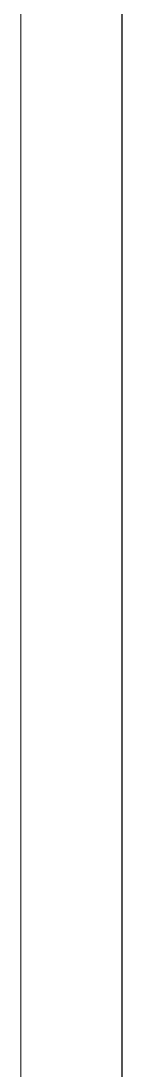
# Model space of a CAD drawing. Header units: inches. Extents: x -12418 to 57169, y -29325 to 19878.
# Drawn here: x 47377.3 to 47400, y -10595.2 to -10359.9 of the extents above; entities that cross this region are included whole.
import ezdxf

# ---------------------------------------------------------------- set-up
doc = ezdxf.new("R2010")
doc.units = ezdxf.units.IN
doc.header["$LTSCALE"] = 25
doc.header["$MEASUREMENT"] = 0
doc.layers.get('0').update_dxf_attribs({"color": 8})
doc.layers.add('00-Ground Floor$0$False Ceiling', color=251, linetype='Continuous')
doc.layers.add('00-Ground Floor$0$LOADING', color=253, linetype='Continuous', lineweight=5)

# ---------------------------------------------------------------- blocks, each defined once
blk = doc.blocks.new('00-Ground Floor$0$GF21043-P')
at = {"color": 0}
blk.add_line((0.8, 0.75), (-0.8, 0.75), dxfattribs=at)
blk = doc.blocks.new('00-Ground Floor$0$A$Ce9e1c4c3')
at = {"layer": '00-Ground Floor$0$False Ceiling', "color": 254, "linetype": 'Continuous'}
blk.add_line((-52600, -12867.43), (-52600, -8847.43), dxfattribs=at)
blk = doc.blocks.new('00-Ground Floor')
at = {"layer": '00-Ground Floor$0$False Ceiling', "color": 254}
blk.add_blockref('00-Ground Floor$0$A$Ce9e1c4c3', (100000, 0), dxfattribs=at)
at = {"layer": '00-Ground Floor$0$LOADING', "extrusion": (2.34731e-18, 2.24019e-05, 1), "xscale": -1000, "yscale": 1000, "zscale": 1000, "rotation": 90}
blk.add_blockref('00-Ground Floor$0$GF21043-P', (48127.26, -9889.79, -0.24), dxfattribs=at)

msp = doc.modelspace()

# ---------------------------------------------------------------- block references
msp.add_blockref('00-Ground Floor', (0, 0))

doc.saveas('drawing.dxf')
